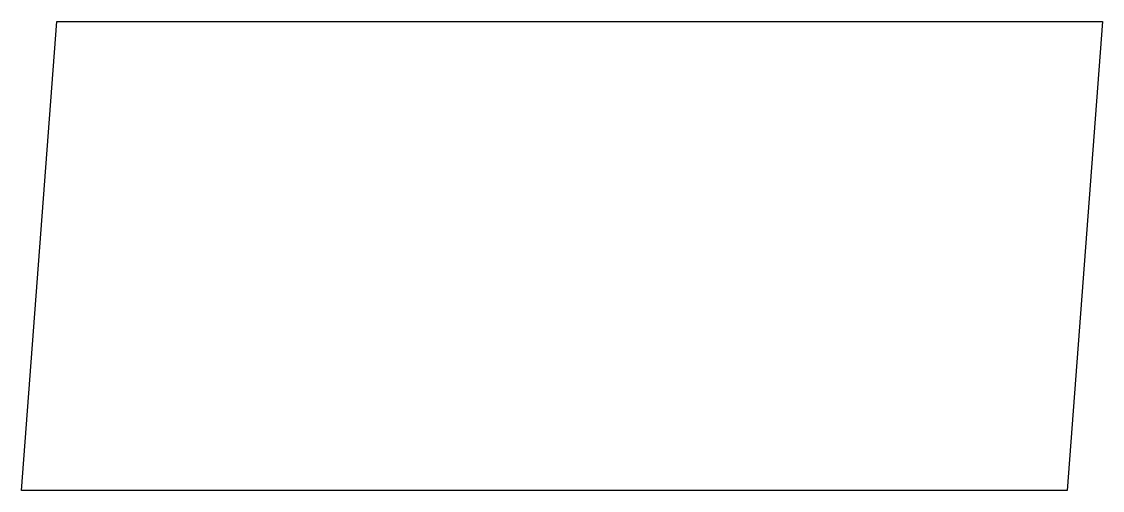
# Model space of a CAD drawing. Header units: millimetres. Extents: x 0 to 234, y 0 to 101.
import ezdxf

# ---------------------------------------------------------------- set-up
doc = ezdxf.new("R2010")
doc.units = ezdxf.units.MM

msp = doc.modelspace()

# ---------------------------------------------------------------- linework, layer by layer
msp.add_lwpolyline([(233.58, 101.26), (225.99, 0), (0, 0), (0, 0), (0, 0), (0, 0), (7.58, 101.26)], close=True)

doc.saveas('drawing.dxf')
